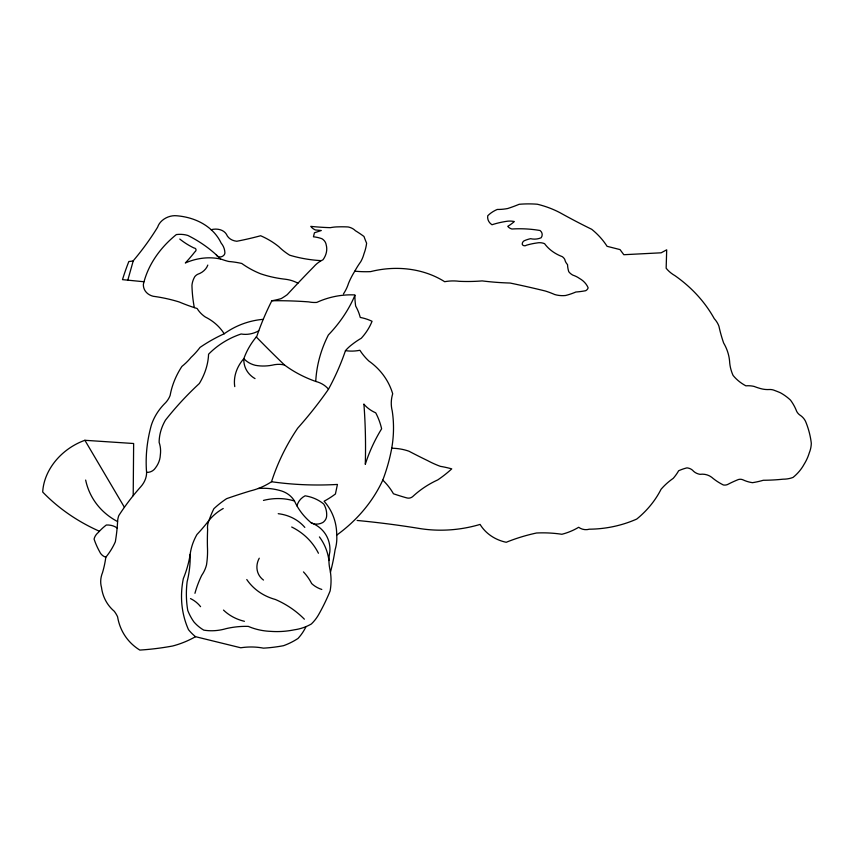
<?xml version="1.0" encoding="UTF-8"?>
<svg xmlns="http://www.w3.org/2000/svg" width="854" height="854" viewBox="0 0 854 854"><rect width="100%" height="100%" fill="white"/><g stroke="black" fill="none" stroke-linecap="round" stroke-linejoin="round"><path stroke-width="1.28" d="M133.203 495.662L133.64 443.514L84.888 440.29A56.033 45.678 -32.3 0 0 42.7 492.032A234.145 189.193 -22.7 0 0 99.416 531.252M127.801 280.165L133.267 260.748M143.91 281.745L122.496 279.642A303.608 249.197 -13.3 0 1 128.847 261.495A29.805 22.567 -23.1 0 0 133.107 260.94A260.609 182.286 -26.1 0 0 157.648 227.132A15.521 11.828 -21.7 0 1 176.789 215.774A69.323 53.546 -23.1 0 1 221.143 243.091A26.164 20.293 -21.4 0 1 224.912 252.955A4.473 3.48 -20.6 0 1 221.037 256.84A4.473 3.48 -20.6 0 1 216.361 254.908M223.236 508.493A44.024 38.174 -30 0 0 209.113 520.203A163.082 131.335 -31.2 0 1 196.964 534.497A57.122 49.756 -30.6 0 0 190.399 552.719A113.977 94.164 -36 0 1 183.343 578.574A99.897 88.635 -30.9 0 0 188.488 629.665A59.3 52.019 -33.5 0 0 195.523 636.689L240.764 647.78A70.348 63.281 -43.1 0 1 263.416 648.143A139.971 121.556 -27.4 0 0 283.571 645.677A62.363 55.254 -31.9 0 0 298.003 638.472A44.782 39.871 -33.5 0 0 305.999 626.633M84.888 440.29L124.406 507.276M195.523 636.689A83.34 71.021 -34.8 0 1 172.657 645.998A247.265 202.302 -27.9 0 1 139.821 650.075A63.324 54.571 -36 0 1 117.596 616.812A41.312 34.64 -40.4 0 0 114.244 611.24A50.45 42.828 -35.4 0 1 101.519 587.509A26.335 22.183 -36.1 0 1 102.576 572.458A113.39 91.079 -37.8 0 0 105.821 557.224A60.719 49.5 -35.1 0 0 115.333 541.778A209.561 163.178 -38.2 0 0 117.596 521.58A86.756 71.693 -28.7 0 1 85.656 480.055M117.596 521.58A22.855 19.076 -32.7 0 1 118.791 515.581A218.09 195.31 -31.1 0 1 140.835 486.684A22.45 18.425 -31.1 0 0 146.408 470.052A169.54 144.764 -21.7 0 1 151.339 425.185A54.699 45.315 -26.5 0 1 165.751 402.533A22.332 17.987 -27 0 0 170.149 395.391A88.304 73.209 -23 0 1 181.902 366.419A51.379 40.629 -25.1 0 0 191.029 357.41A67.744 53.215 -24.9 0 0 200.017 347.418A134.975 113.924 -23.6 0 1 224.186 333.775A64.776 53.322 -22.1 0 1 263.245 319.343M117.137 527.996A19.909 16.514 -34.8 0 0 106.323 525.007A47.248 39.679 -34.8 0 0 98.263 532.512A11.113 9.213 -34.6 0 0 94.079 539.098A104.06 87.759 -29.9 0 0 99.587 551.599A14.07 11.71 -34.7 0 0 105.821 557.224M190.495 598.579A37.405 32.356 -38.2 0 1 200.573 606.671M244.425 621.306A52.82 46.49 -31 0 1 223.492 610.076M263.47 580.058A20.058 17.688 -29.7 0 1 259.253 558.206M246.774 579.524A59.364 52.361 -27.4 0 0 275.351 599.465A113.731 101.295 -42.1 0 1 304.376 619.182M303.469 571.913A62.652 55.595 -34 0 1 311.657 583.56A30.434 27.232 -26 0 0 321.798 589.463M263.459 500.412A55.873 48.966 -28.9 0 1 294.502 501.031A77.287 67.381 -19.4 0 0 311.24 522.84A35.217 31.107 -27.8 0 1 329.847 551.823A48.657 43.885 -22.2 0 0 329.729 568.422A67.509 59.684 -31.7 0 1 330.124 590.957A201.256 169.711 -33.6 0 1 318.852 614.25A38.558 34.427 -31.6 0 1 311.358 623.986A42.721 38.12 -30.5 0 1 294.459 629.793A82.283 72.537 -28.6 0 1 270.718 631.362A66.206 58.531 -29.8 0 1 248.311 626.388A89.403 80.169 -43 0 0 226.246 628.597A49.201 42.828 -33.7 0 1 203.775 630.135A49.842 43.65 -33.4 0 1 193.901 621.904A68.245 59.983 -32.2 0 1 187.763 610.471A115.493 102.971 -29.5 0 1 187.143 581.659A115.258 95.509 -36.9 0 0 190.143 554.395M294.502 501.031A28.78 24.947 -27.2 0 0 279.407 490.377A61.445 53.535 -29.4 0 0 258.228 488.509M278.223 513.692A47.696 41.846 -29.6 0 1 304.825 527.409M291.694 527.014A73.657 64.883 -32.3 0 1 318.435 553.243M319.428 536.931A63.634 56.086 -30.7 0 1 328.939 560.523M296.989 505.91A14.881 13.002 -24.4 0 1 305.102 495.811A43.212 37.928 -26.9 0 1 323.73 504.031A25.833 22.599 -25.5 0 1 326.634 516.264A8.753 7.686 -24.5 0 1 322.833 522.509A11.7 10.259 -24.3 0 1 311.24 522.84M330.434 572.265A227.74 190.175 -34.7 0 0 335.067 549.88A46.874 41.216 -27.5 0 0 336.711 535.127A64.883 56.759 -28.4 0 0 324.104 501.223A76.412 65.011 -22.9 0 0 335.419 493.986L337.437 484.442A286.207 226.62 -15.4 0 1 271.529 481.731A55.723 46.853 -25.3 0 1 250.692 490.826A638.728 576.642 -81.4 0 0 226.62 498.661A83.66 73.455 -29.7 0 0 213.863 508.728A94.933 83.468 -26.8 0 0 209.113 520.203A18.905 16.237 -29.8 0 0 207.629 529.501A312.692 282.055 -7.5 0 0 207.437 546.848A103.697 86.628 -35.9 0 1 206.497 564.942A32.014 27.349 -33.8 0 1 201.672 575.425A105.682 94.762 -31.7 0 0 194.947 593.306M271.529 481.731A232.01 209.796 -10 0 1 297.683 428.196A381.13 283.08 -26.7 0 0 328.491 389.21A276.13 213.308 -26.4 0 0 345.464 350.642A35.761 29.324 -16.3 0 0 359.908 350.279A74.554 61.52 -12.6 0 0 368.864 361.039A82.518 69.857 -20.8 0 1 392.691 393.779A41.985 35.921 -13.2 0 0 392.21 410.838A149.557 125.816 -25 0 1 391.73 448.233A211.226 174.835 -27.3 0 1 382.784 480.108A133.843 113.144 -24.4 0 1 336.711 535.127M146.6 472.337A8.305 6.843 -29.9 0 0 155.513 467.853A24.488 20.08 -29.9 0 0 160.317 455.118A37.117 30.306 -30.3 0 0 159.132 442.372A51.774 43.031 -26.4 0 1 165.441 420.179A307.13 278.98 -20.1 0 1 199.345 383.51A72.771 57.848 -26.3 0 0 208.568 354.218A69.323 57.346 -22.7 0 1 241.127 333.989A22.225 17.838 -21 0 0 258.762 330.797M224.186 333.775A66.068 53.001 -25.5 0 0 205.259 316.973A40.202 31.833 -21 0 1 197.146 308.518A204.864 154.595 -16.3 0 1 179.319 302.017A178.422 143.846 -30.5 0 0 153.133 296.263A18.222 14.144 -23.3 0 1 143.355 284.435A96.417 76.262 -20.8 0 1 176.362 234.562A26.036 20.069 -22.2 0 1 187.848 235.458A177.878 139.159 -28.1 0 1 220.567 258.954M256.285 336.956A1672.271 926.633 7.5 0 0 284.531 365.021A132.263 106.782 -14.6 0 0 315.745 381.45A28.524 23.987 -20.9 0 1 328.491 389.21M284.531 365.021A22.919 19.002 -21.7 0 0 272.234 365.16A40.394 32.772 -20.6 0 1 255.25 365.288A27.349 22.279 -21 0 1 243.849 358.627A78.355 65.16 -19.3 0 1 256.808 336.327A343.906 294.577 -3.2 0 1 271.839 300.757A64.989 50.941 -18.8 0 0 281.244 298.58A64.242 50.365 -19.6 0 0 287.232 294.662A3650.252 2085.82 51 0 1 313.728 266.811A25.513 20.464 -16.6 0 1 323.025 259.733A23.752 18.756 -17.4 0 0 326.228 245.013A13.13 10.365 -16.9 0 0 321.937 238.725A35.281 28.033 -17.6 0 0 313.45 236.804L314.432 232.779L321.317 230.516L315.404 229.961A13.792 10.782 -16.1 0 1 310.824 226.363A209.465 153.058 -13.1 0 0 330.359 227.666A33.519 26.623 -16.2 0 1 337.757 226.876A99.822 81.109 -17.3 0 1 348.144 226.961A15.767 12.458 -15.6 0 1 355.403 230.719A134.003 108.319 -20.3 0 1 363.996 236.494A152.343 119.453 -8.1 0 0 366.612 243.176A62.972 49.585 -17.2 0 1 363.975 253.777A42.102 33.338 -16.6 0 1 360.751 261.708A100.131 82.091 -11.5 0 0 354.816 271.156A93.62 76.807 -11.9 0 0 348.507 283.4A49.041 39.156 -18 0 1 343.447 293.947M234.754 386.606A41.184 34.053 -21.5 0 1 243.849 358.627A30.787 25.246 -21 0 0 255.026 378.61M315.745 381.45A146.813 124.577 -11.1 0 1 328.363 334.971A137.483 107.935 -20.7 0 0 354.88 295.42M345.464 350.642A41.067 34.47 -16.1 0 1 352.446 344.215A69.281 58.691 -15.3 0 1 361.295 338.237A59.663 48.411 -18 0 0 372.045 321.275A49.778 41.387 -17.6 0 0 360.239 317.432A67.818 55.382 -19.5 0 0 355.659 306.052A109.493 89.403 -10.4 0 1 354.88 294.929A69.089 57.303 -17.5 0 0 316.759 302.412A25.748 20.635 -17.3 0 1 308.849 301.9A431.003 383.115 -40.1 0 0 271.839 300.757M382.784 480.108A76.614 67.701 -24.6 0 1 393.448 493.772A234.06 192.919 -9.1 0 0 406.824 497.914A5.722 5.071 -16.9 0 0 412.792 496.505A88.987 81.215 -12.2 0 1 437.782 479.895A109.664 93.374 -16.9 0 0 451.745 468.867A109.184 99.406 -19 0 0 440.344 466.337A100.217 85.496 -9.7 0 1 427.64 460.626A600.458 435.818 -0.8 0 1 408.927 451.2A52.532 46.415 -18.7 0 0 391.73 448.233M211.151 229.705A14.817 11.444 -20.6 0 1 226.449 234.306A15.767 12.191 -19.4 0 0 236.761 241.266A239.216 170.853 -17.4 0 0 260.641 235.747A99.875 79.198 -22.5 0 1 278.82 246.689A83.649 64.957 -15 0 0 289.666 255.186A123.606 94.356 -14.6 0 0 320.837 260.63M207.8 265.082A14.134 10.985 -21.7 0 1 197.722 274.283A7.344 5.754 -21.9 0 0 194.701 276.803A26.613 20.944 -21.4 0 0 191.958 285.3A207.554 166.498 -13.5 0 0 194.328 307.621M179.778 239.045A97.239 73.754 -18.1 0 0 193.997 248.002A2.829 2.188 -21.5 0 1 195.982 249.507A2.829 2.188 -21.5 0 1 194.829 251.909A149.888 110.347 -23.8 0 1 185.339 262.979A48.774 38.462 -22.3 0 1 221.698 259.328A64.103 49.329 -18.6 0 0 228.829 261.495A88.079 70.54 -23.1 0 1 241.767 263.47A106.376 82.144 -16 0 0 260.417 273.718A111.372 85.742 -16.1 0 0 285.225 279.226A35.889 28.887 -19.7 0 1 297.918 283.218M354.816 271.156A88.122 68.715 -13.8 0 0 370.647 271.615A88.645 73.647 -15 0 1 444.667 281.703A39.487 32.591 -11.3 0 1 459.206 281.308A141.38 109.429 -9.4 0 0 482.147 280.902A233.057 174.846 -7.4 0 0 510.094 283.037A1654.347 1262.703 -83.4 0 1 545.236 290.99A85.603 72.227 -7.8 0 1 554.748 294.545A23.944 19.482 -5.3 0 0 565.433 295.527A54.08 43.575 -6.1 0 0 575.831 292.015A66.463 53.161 -5.2 0 0 585.684 290.702A5.466 4.473 -4.3 0 0 588.128 287.777A23.837 19.557 -5.1 0 0 579.396 278.383A24.264 19.898 -5.2 0 0 572.895 275.159A14.401 11.657 -4.6 0 1 568.753 271.668A40.896 33.018 -3.3 0 1 567.536 264.623A15.415 12.426 -4.7 0 1 564.793 259.488A9.789 7.921 -5.8 0 0 562.22 256.627A42.668 33.914 -4.8 0 1 544.596 243.689A11.006 8.86 -6.7 0 0 536.686 243.006A57.357 46.949 -6.3 0 0 526.502 245.194A2.647 2.124 -7.4 0 1 522.306 244.457A4.772 3.832 -7.3 0 1 524.1 240.817A29.527 23.88 -6.7 0 1 530.569 238.682A13.696 10.91 -6.9 0 0 541.148 237.764A7.526 6.021 -6.9 0 0 540.07 230.516A102.064 84.407 -7.8 0 0 511.888 229.011A8.818 7.003 -7.9 0 1 507.767 226.331A37.064 29.164 -9.1 0 0 514.311 221.528A19.172 15.329 -8.1 0 0 507.692 221.175A76.017 62.032 -7.7 0 0 491.957 224.751A13.226 10.472 -8.5 0 1 487.751 215.752A27.445 21.862 -8.1 0 1 497.252 209.454A40.255 31.32 -8.5 0 0 507.639 208.536A115.93 87.898 -9.6 0 0 519.179 204.287A93.235 75.995 -7.4 0 1 537.305 204.223A94.431 76.892 -8.3 0 1 560.373 212.913A612.297 398.06 1.4 0 0 591.715 229.299A89.211 72.793 -7.1 0 1 607.077 246.315L620.025 249.592L623.815 254.716L661.135 252.805L666.696 249.827L666.152 268.231A33.37 26.634 0.5 0 0 674.959 275.671A151.073 128.079 -3.8 0 1 714.275 318.681A28.363 23.41 2 0 1 718.94 326.249A209.422 163.733 10.2 0 0 723.637 342.998A58.851 49.319 1.6 0 1 729.583 361.114A54.859 45.081 7.1 0 0 733.063 375.408A41.504 34.16 6.2 0 0 745.884 385.837A21.991 18.478 6.9 0 1 754.146 386.435A53.685 43.938 6.2 0 0 760.69 388.602A21.734 17.987 6.6 0 0 769.166 389.531A9.768 8.156 7.7 0 1 774.759 390.524A77.927 66.633 8.6 0 1 780.535 392.84A48.881 41.376 8 0 1 790.494 400.11A55.617 47.13 7.3 0 1 796.633 411.254A11.198 9.319 9.7 0 0 800.806 415.684A16.407 13.771 9.7 0 1 806.059 422.602A105.661 90.972 6.1 0 1 811.3 443.269A37.288 31.587 9.5 0 1 809.282 452.866A63.132 53.695 8 0 1 804.116 464.256A53.994 45.967 8.6 0 1 793.056 477.407A25.054 21.307 10.6 0 1 783.043 479.19A168.291 137.846 5.1 0 1 763.327 480.268A80.863 68.416 6.5 0 1 752.491 482.681A28.919 24.745 9.3 0 1 743.055 479.863A5.871 5.081 9.7 0 0 738.294 479.574A123.873 108.778 17.9 0 0 727.608 484.496A6.704 5.818 8.5 0 1 723.349 484.965A53.3 45.475 8.4 0 1 711.606 477.205A13.931 12.169 7.5 0 0 700.013 474.333A11.7 10.141 6.5 0 1 692.487 470.17A9.116 7.953 6 0 0 686.936 467.875A46.084 40.554 8.3 0 0 678.642 470.757A54.453 47.44 1.2 0 1 673.251 478.336A73.145 64.594 10.7 0 0 661.06 489.278A101.498 89.029 -3.3 0 1 636.753 519.051A106.077 92.264 -2 0 1 589.377 529.192A11.262 10.131 -0.4 0 1 578.67 527.27A57.496 51.144 -4.7 0 1 561.868 534.273A121.567 115.226 -2.3 0 0 536.536 533.003A179.65 172.604 9.3 0 0 506.23 542.279A41.654 37.384 -7.4 0 1 480.087 524.42A120.286 104.017 -12.5 0 1 420.04 528.583A2145.536 1408.15 -86.7 0 0 357.132 520.46M363.921 404.22A37.886 32.057 -15.3 0 0 375.717 412.824A89.072 76.059 -22.9 0 1 381.621 428.793A186.375 166.968 -4.9 0 0 365.288 464.33A821.324 578.115 -41.2 0 0 363.921 404.22"/></g></svg>
